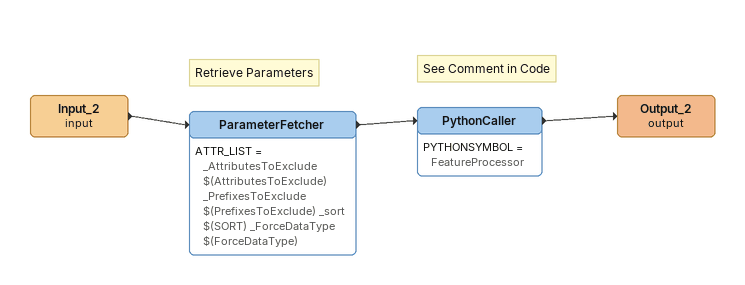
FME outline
Input_2 (input)
    -> ParameterFetcher
Note: Retrieve Parameters
ParameterFetcher
    ATTR_LIST = _AttributesToExclude $(AttributesToExclude) _PrefixesToExclude $(PrefixesToExclude) _sort $(SORT) _ForceDataType $(ForceDataType)
    -> PythonCaller
Note: See Comment in Code
PythonCaller
    PYTHONSYMBOL = FeatureProcessor
    -> Output_2 (output)
Output_2 (output)
